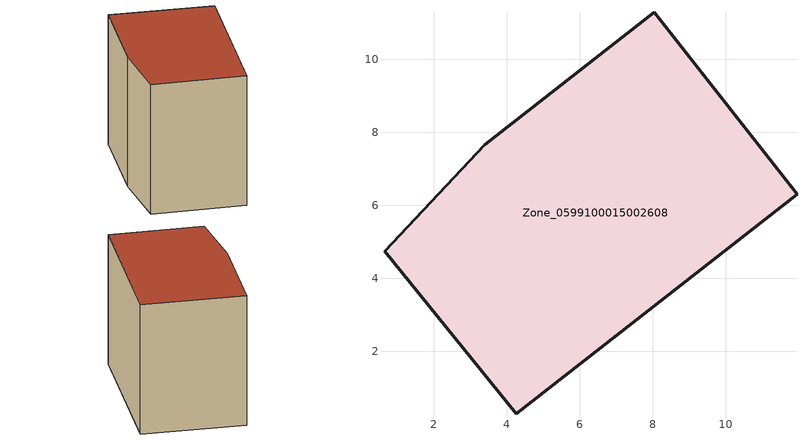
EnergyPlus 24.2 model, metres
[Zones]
Zone_0599100015002608
 floor ground (C_G): 0.65,4.73 3.4,7.65 8.05,11.29 11.96,6.3 4.26,0.28 z0.71
 wall outside (C_F): 3.4,7.65 0.65,4.73 4.26,0.28 11.96,6.3 8.05,11.29 3.4,7.65 z0.71:9.06
 roof outside (C_R): 4.26,0.28 11.96,6.3 8.05,11.29 3.4,7.65 0.65,4.73 z9.06
[BUILDING]
Pand.0599100015002608: North Axis=0; Terrain=City; Loads Convergence Tolerance Value=0.04; Temperature Convergence Tolerance Value=0.4; Solar Distribution=FullExterior; Maximum Number of Warmup Days=25; Minimum Number of Warmup Days=1
[Site:Location]
Rotterdam.The.Hague.AP_ZH_NLD Design_Conditions: Latitude=51.96; Longitude=4.45; Time Zone=1; Elevation=-4.5
[SITE:GROUNDTEMPERATURE:BUILDINGSURFACE]
18, 18, 18, 18, 18, 18, 18, 18, 18, 18, 18, 18
[MATERIAL] Thermal Absorptance=0.9; Solar Absorptance=0.7; Visible Absorptance=0.7
Name | Roughness | Thickness | Conductivity | Density | Specific Heat
G.TC.1965-1974 | MediumSmooth | 0.15 | 0.882353 | 540 | 1210
F.TC.1965-1974 | Rough | 0.3 | 0.697674 | 1920 | 840
R.TC.1965-1974 | MediumRough | 0.2 | 0.232558 | 1500 | 1000
[CONSTRUCTION]
C_G: G.TC.1965-1974
C_F: F.TC.1965-1974
C_R: R.TC.1965-1974
[ZONE]
Zone_0599100015002608: Type=1; Multiplier=1; Ceiling Height=Autocalculate; Volume=Autocalculate; Floor Area=autocalculate; Part of Total Floor Area=Yes
[ZONEINFILTRATION:DESIGNFLOWRATE]
Infil_Zone_0599100015002608: Zone or ZoneList or Space or SpaceList=Zone_0599100015002608; Schedule=AlwaysOn; Design Flow Rate Calculation Method=Flow/Area; Flow Rate per Floor Area=0.003; Constant Term Coefficient=1; Temperature Term Coefficient=0; Velocity Term Coefficient=0; Velocity Squared Term Coefficient=0
[HVACTEMPLATE:ZONE:IDEALLOADSAIRSYSTEM]
Zone_0599100015002608: Maximum Heating Supply Air Temperature=50; Minimum Cooling Supply Air Temperature=13; Maximum Heating Supply Air Humidity Ratio=0.0156; Minimum Cooling Supply Air Humidity Ratio=0.0077; Heating Limit=NoLimit; Cooling Limit=NoLimit; Dehumidification Control Type=ConstantSensibleHeatRatio; Cooling Sensible Heat Ratio=0.7; Dehumidification Setpoint=60; Humidification Control Type=None; Humidification Setpoint=30; Outdoor Air Method=None; Outdoor Air Flow Rate per Person=0.00944; Outdoor Air Flow Rate per Zone Floor Area=0; Outdoor Air Flow Rate per Zone=0; Demand Controlled Ventilation Type=None; Outdoor Air Economizer Type=NoEconomizer; Heat Recovery Type=None; Sensible Heat Recovery Effectiveness=0.7; Latent Heat Recovery Effectiveness=0.65
[ZONECONTROL:THERMOSTAT]
ThermostatControl_Zone_0599100015002608: Zone or ZoneList=Zone_0599100015002608; Control Type Schedule=DualSetpointControlType; Control 1=Thermostat_Zone_0599100015002608; Temperature Difference Between Cutout And Setpoint=0
[THERMOSTATSETPOINT:DUALSETPOINT]
Thermostat_Zone_0599100015002608: Heating Setpoint Temperature Schedule=HeatingSetpoint_Zone_0599100015002608; Cooling Setpoint Temperature Schedule=CoolingSetpoint_Zone_0599100015002608
[SCHEDULE:COMPACT]
HeatingSetpoint_Zone_0599100015002608: Through: 12/31, For: AllDays, Until: 24:00, 21
CoolingSetpoint_Zone_0599100015002608: Through: 12/31, For: AllDays, Until: 24:00, 24
DualSetpointControlType: Through: 12/31, For: AllDays, Until: 24:00, 4
AlwaysOn: Through: 12/31, For: AllDays, Until: 24:00, 1
